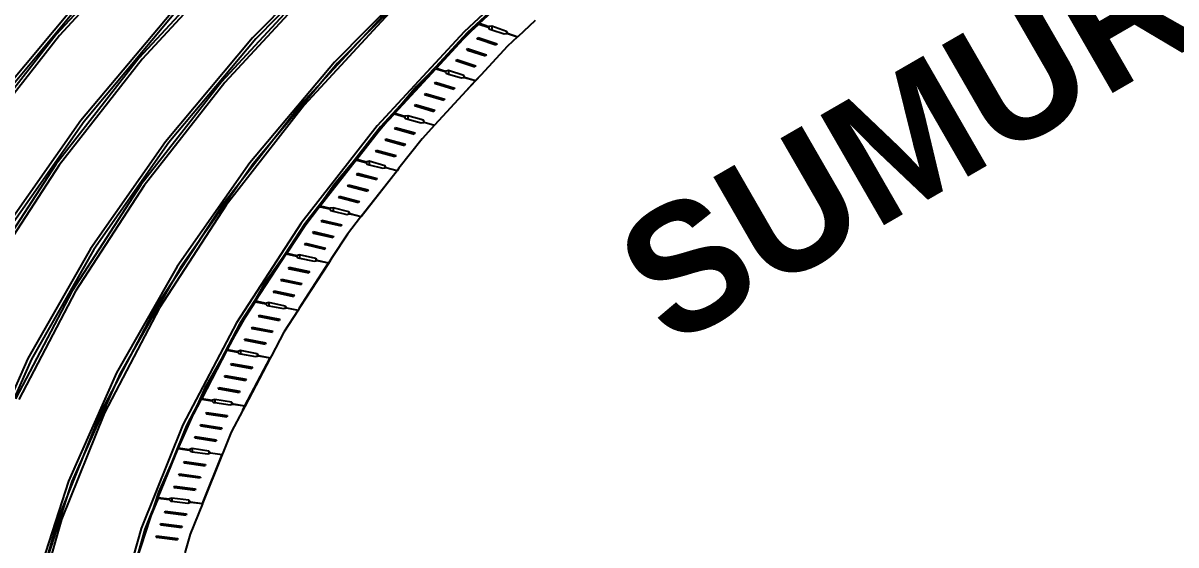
# Model space of a CAD drawing. Header units: centimetres. Extents: x -292707 to 138715, y -53922 to 66277.
# Drawn here: x 83056 to 84646, y -13933 to -13215 of the extents above; entities that cross this region are included whole.
import ezdxf
from ezdxf import colors
from ezdxf.entities.mleader import LeaderData, LeaderLine
from ezdxf.math import Vec2, Vec3

# ---------------------------------------------------------------- set-up
doc = ezdxf.new("R2010")
doc.units = ezdxf.units.CM
doc.layers.add('A-ALINE-7', color=119, linetype='Continuous')
doc.styles.add('Scale 500', font='GOTHICB.TTF', dxfattribs={"height": 175})

# ---------------------------------------------------------------- blocks, each defined once
blk = doc.blocks.new('A$Cbf84a4b9')
at = {"layer": 'A-ALINE-7'}
for p, q in [((1992.7, 7419), (1857.8, 7273)), ((1997, 7417.5), (1862.2, 7271.8)), ((2264.9, 7406.8), (2128.5, 7268.6)), ((2269.1, 7405.3), (2132.9, 7267.3)), ((2554.1, 7401.4), (2420, 7276.8)), ((2558.4, 7399.8), (2424.4, 7275.3)), ((2102.7, 7382.3), (1971.8, 7240.6)), ((2107.1, 7380.9), (1976.2, 7239.4)), ((2373.4, 7368.7), (2241.2, 7234.9)), ((2377.7, 7367.2), (2245.7, 7233.5)), ((2212.8, 7345.7), (2085.8, 7208.2)), ((2217.2, 7344.3), (2090.2, 7207)), ((2441.5, 7288.7), (2504.8, 7347.5)), ((1902.9, 7336), (1775.3, 7183.9)), ((1907.3, 7334.7), (1779.9, 7182.7)), ((2481.9, 7330.6), (2354, 7201.1)), ((2015.7, 7302.3), (1891.8, 7154.7)), ((2020.1, 7301), (1896.4, 7153.5)), ((2318.6, 7310.5), (2195.3, 7177.1)), ((2322.9, 7309.1), (2199.8, 7175.8)), ((2424.4, 7272.8), (2440.2, 7287.5)), ((2441.5, 7288.7), (2440.2, 7287.5)), ((2440.2, 7287.5), (2453.2, 7283.3)), ((2441.5, 7288.7), (2454.1, 7284.2)), ((2453.2, 7283.3), (2454.1, 7281.4)), ((2458.2, 7284.8), (2454.1, 7284.2)), ((2454.1, 7284.2), (2454.1, 7281.4)), ((2454.1, 7281.4), (2454.4, 7280.9)), ((2454.4, 7280.9), (2458.2, 7279.7)), ((2458.2, 7284.8), (2458.2, 7279.7)), ((2478.7, 7277.5), (2458.2, 7284.8)), ((2458.2, 7279.7), (2475.3, 7274.2)), ((2517.9, 7292.4), (2494, 7270.1)), ((1857.8, 7273), (1739.7, 7122.3)), ((1862.2, 7271.8), (1744.3, 7121.2)), ((2128.5, 7268.6), (2008.3, 7125.5)), ((2132.9, 7267.3), (2012.9, 7124.3)), ((2420, 7276.8), (2300.3, 7147.3)), ((2424.4, 7275.3), (2304.9, 7146)), ((2382, 7226.9), (2424.4, 7272.8)), ((2437.8, 7267.4), (2439.3, 7268.9)), ((2437.8, 7267.4), (2439.3, 7267)), ((2439.3, 7268.9), (2465.5, 7260.5)), ((2439.3, 7268.9), (2439.3, 7267)), ((2439.3, 7267), (2464, 7259)), ((2475.3, 7274.2), (2478.7, 7274.7)), ((2479.7, 7275.2), (2478.7, 7277.5)), ((2478.7, 7277.5), (2478.7, 7274.7)), ((2478.7, 7274.7), (2479.4, 7274.8)), ((2479.4, 7274.8), (2479.7, 7274.7)), ((2479.7, 7275.2), (2479.7, 7274.7)), ((2479.7, 7275.2), (2494, 7270.1)), ((2479.7, 7274.7), (2493.9, 7270.1)), ((2493.9, 7270.1), (2479.7, 7256.9)), ((2494, 7270.1), (2493.9, 7270.1)), ((2423.2, 7252.3), (2424.6, 7253.8)), ((2423.2, 7252.3), (2424.6, 7251.8)), ((2424.6, 7253.8), (2450.8, 7245.4)), ((2424.6, 7253.8), (2424.6, 7251.8)), ((2424.6, 7251.8), (2449.4, 7243.9)), ((2479.7, 7256.9), (2443, 7217.2)), ((2465.5, 7260.5), (2464, 7259)), ((1971.8, 7240.6), (1857.1, 7094.3)), ((1976.2, 7239.4), (1861.7, 7093.2)), ((2241.2, 7234.9), (2124.8, 7096.3)), ((2245.7, 7233.5), (2129.4, 7095.1)), ((2408.5, 7237.2), (2410, 7238.7)), ((2408.5, 7237.2), (2410, 7236.7)), ((2410, 7238.7), (2436.2, 7230.2)), ((2410, 7238.7), (2410, 7236.7)), ((2410, 7236.7), (2434.7, 7228.7)), ((2450.8, 7245.4), (2449.4, 7243.9)), ((2324.6, 7164.8), (2381.1, 7226)), ((2382, 7226.9), (2381.1, 7226)), ((2381.1, 7226), (2393.9, 7222.1)), ((2382, 7226.9), (2394.6, 7222.8)), ((2393.9, 7222.1), (2394.6, 7220.8)), ((2398.7, 7223.5), (2394.6, 7222.8)), ((2394.6, 7222.8), (2394.6, 7220.8)), ((2394.6, 7220.8), (2395.2, 7219.8)), ((2395.2, 7219.8), (2398.7, 7218.7)), ((2398.7, 7223.5), (2398.7, 7218.7)), ((2419.6, 7216.7), (2398.7, 7223.5)), ((2398.7, 7218.7), (2416.5, 7213.4)), ((2420.8, 7214.4), (2419.6, 7216.7)), ((2419.6, 7216.7), (2419.6, 7213.9)), ((2436.2, 7230.2), (2434.7, 7228.7)), ((2435.6, 7209.6), (2443, 7217.2)), ((2443, 7217.2), (2435.6, 7209.2)), ((2085.8, 7208.2), (1974.5, 7066.3)), ((2090.2, 7207), (1979.2, 7065.2)), ((2354, 7201.1), (2241.3, 7067)), ((2379.4, 7206), (2380.8, 7207.5)), ((2379.4, 7206), (2380.8, 7205.5)), ((2380.8, 7207.5), (2407.4, 7199.5)), ((2380.8, 7207.5), (2380.8, 7205.5)), ((2380.8, 7205.5), (2406, 7198)), ((2416.5, 7213.4), (2419.6, 7213.9)), ((2419.6, 7213.9), (2420.5, 7214.1)), ((2420.5, 7214.1), (2420.8, 7214)), ((2420.8, 7214.4), (2420.8, 7214)), ((2420.8, 7214.4), (2435.6, 7209.6)), ((2420.8, 7214), (2435.6, 7209.6)), ((2422.9, 7195.4), (2435.6, 7209.6)), ((2435.6, 7209.2), (2422.9, 7195.4)), ((2435.6, 7209.6), (2435.6, 7209.2)), ((2365.6, 7190.6), (2366.9, 7192.1)), ((2365.6, 7190.6), (2366.9, 7190.2)), ((2366.9, 7192.1), (2393.6, 7184.1)), ((2366.9, 7192.1), (2366.9, 7190.2)), ((2366.9, 7190.2), (2392.2, 7182.6)), ((2422.9, 7195.4), (2379.4, 7148.4)), ((2393.6, 7184.1), (2392.2, 7182.6)), ((2407.4, 7199.5), (2406, 7198)), ((2195.3, 7177.1), (2087.3, 7039.3)), ((2199.8, 7175.8), (2092, 7038.2)), ((2351.7, 7175.2), (2353.1, 7176.8)), ((2351.7, 7175.2), (2353.1, 7174.8)), ((2353.1, 7176.8), (2379.7, 7168.8)), ((2353.1, 7176.8), (2353.1, 7174.8)), ((2353.1, 7174.8), (2378.3, 7167.2)), ((2379.7, 7168.8), (2378.3, 7167.2)), ((1891.8, 7154.7), (1785.2, 7002.6)), ((1896.4, 7153.5), (1789.9, 7001.6)), ((2308.1, 7147), (2323.9, 7164)), ((2324.6, 7164.8), (2323.9, 7164)), ((2323.9, 7164), (2338.1, 7160)), ((2324.6, 7164.8), (2338.6, 7160.6)), ((2338.1, 7160), (2338.6, 7159.1)), ((2342.6, 7161.4), (2338.6, 7160.6)), ((2338.6, 7160.6), (2338.6, 7159.1)), ((2338.6, 7159.1), (2339.4, 7157.7)), ((2339.4, 7157.7), (2342.6, 7156.8)), ((2342.6, 7161.4), (2342.6, 7156.8)), ((2363.9, 7155), (2342.6, 7161.4)), ((2342.6, 7156.8), (2361, 7151.6)), ((2365.2, 7152.6), (2363.9, 7155)), ((2363.9, 7155), (2363.9, 7152.2)), ((2363.9, 7152.2), (2365, 7152.4)), ((2365, 7152.4), (2365.2, 7152.4)), ((2365.2, 7152.6), (2365.2, 7152.4)), ((2365.2, 7152.6), (2379.4, 7148.4)), ((2365.2, 7152.4), (2379.4, 7148.4)), ((2300.3, 7147.3), (2195.5, 7013.5)), ((2304.9, 7146), (2200.3, 7012.4)), ((2272, 7101.5), (2301.5, 7139.2)), ((2304.9, 7143.5), (2301.5, 7139.2)), ((2301.5, 7139.2), (2304.9, 7143.2)), ((2304.9, 7143.2), (2308.1, 7147)), ((2308.1, 7147), (2304.9, 7143.5)), ((2304.9, 7143.2), (2304.9, 7143.5)), ((2324.2, 7143.7), (2325.5, 7145.2)), ((2324.2, 7143.7), (2325.5, 7143.3)), ((2325.5, 7145.2), (2352.5, 7137.6)), ((2325.5, 7145.2), (2325.5, 7143.3)), ((2325.5, 7143.3), (2351.2, 7136.1)), ((2352.5, 7137.6), (2351.2, 7136.1)), ((2361, 7151.6), (2363.9, 7152.2)), ((2379.4, 7148.4), (2362.1, 7129.7)), ((2379.4, 7148.4), (2379.4, 7148.4)), ((2008.3, 7125.5), (1904.9, 6978.1)), ((2012.9, 7124.3), (1909.6, 6977.1)), ((2311.1, 7128.1), (2312.4, 7129.7)), ((2311.1, 7128.1), (2312.4, 7127.8)), ((2312.4, 7129.7), (2339.3, 7122.1)), ((2312.4, 7129.7), (2312.4, 7127.8)), ((2312.4, 7127.8), (2338, 7120.5)), ((2362.1, 7129.7), (2330.3, 7089.1)), ((2339.3, 7122.1), (2338, 7120.5)), ((2297.9, 7112.6), (2299.2, 7114.1)), ((2297.9, 7112.6), (2299.2, 7112.2)), ((2299.2, 7114.1), (2326.2, 7106.5)), ((2299.2, 7114.1), (2299.2, 7112.2)), ((2299.2, 7112.2), (2324.8, 7105)), ((2326.2, 7106.5), (2324.8, 7105)), ((1857.1, 7094.3), (1759.3, 6943.9)), ((1861.7, 7093.2), (1764, 6943)), ((2124.8, 7096.3), (2024.6, 6953.5)), ((2129.4, 7095.1), (2029.3, 6952.5)), ((2221.8, 7037.4), (2271.2, 7100.5)), ((2272, 7101.5), (2271.2, 7100.5)), ((2271.2, 7100.5), (2272, 7100.3)), ((2272, 7101.5), (2285.4, 7097.8)), ((2272, 7100.3), (2284.8, 7097)), ((2284.8, 7097), (2285.4, 7096.1)), ((2289.4, 7098.6), (2285.4, 7097.8)), ((2285.4, 7097.8), (2285.4, 7096.1)), ((2285.4, 7096.1), (2286.3, 7094.7)), ((2286.3, 7094.7), (2289.4, 7093.9)), ((2289.4, 7098.6), (2289.4, 7093.9)), ((2310.9, 7092.5), (2289.4, 7098.6)), ((2289.4, 7093.9), (2308.1, 7089)), ((2308.1, 7089), (2310.9, 7089.7)), ((2312.3, 7090.2), (2310.9, 7092.5)), ((2310.9, 7092.5), (2310.9, 7089.7)), ((2310.9, 7089.7), (2312.1, 7089.9)), ((2312.1, 7089.9), (2312.3, 7089.8)), ((2312.3, 7090.2), (2312.3, 7089.8)), ((2312.3, 7090.2), (2327.6, 7085.9)), ((2312.3, 7089.8), (2327.6, 7085.9)), ((2327.6, 7085.9), (2330.3, 7089.1)), ((2330.3, 7089.1), (2327.6, 7085.6)), ((2271.8, 7080.5), (2273, 7082)), ((2271.8, 7080.5), (2273, 7080.1)), ((2273, 7082), (2300.4, 7074.9)), ((2273, 7082), (2273, 7080.1)), ((2273, 7080.1), (2299.1, 7073.3)), ((2278.2, 7022.7), (2327.6, 7085.9)), ((2327.6, 7085.6), (2278.2, 7022.6)), ((2300.4, 7074.9), (2299.1, 7073.3)), ((2327.6, 7085.9), (2327.6, 7085.6)), ((1974.5, 7066.3), (1879.7, 6920.4)), ((1979.2, 7065.2), (1884.4, 6919.5)), ((2241.3, 7067), (2144.2, 6928.9)), ((2259.5, 7064.7), (2260.7, 7066.2)), ((2259.5, 7064.7), (2260.7, 7064.3)), ((2260.7, 7066.2), (2288, 7059.1)), ((2260.7, 7066.2), (2260.7, 7064.3)), ((2260.7, 7064.3), (2286.8, 7057.5)), ((2288, 7059.1), (2286.8, 7057.5)), ((2247.1, 7048.9), (2248.4, 7050.5)), ((2247.1, 7048.9), (2248.4, 7048.6)), ((2248.4, 7050.5), (2275.7, 7043.3)), ((2248.4, 7050.5), (2248.4, 7048.6)), ((2248.4, 7048.6), (2274.5, 7041.8)), ((2275.7, 7043.3), (2274.5, 7041.8)), ((2087.3, 7039.3), (1995.3, 6897.8)), ((2092, 7038.2), (2000, 6896.9)), ((2200.3, 7009.9), (2220.8, 7036.2)), ((2221.8, 7037.4), (2220.8, 7036.2)), ((2220.8, 7036.2), (2221.8, 7036)), ((2221.8, 7037.4), (2235.4, 7033.9)), ((2221.8, 7036), (2234.7, 7033)), ((2234.7, 7033), (2235.4, 7032)), ((2239.4, 7034.7), (2235.4, 7033.9)), ((2235.4, 7033.9), (2235.4, 7032)), ((2235.4, 7032), (2236.4, 7030.7)), ((2236.4, 7030.7), (2239.4, 7030)), ((2239.4, 7034.7), (2239.4, 7030)), ((2261.2, 7029), (2239.4, 7034.7)), ((2239.4, 7030), (2258.6, 7025.5)), ((2258.6, 7025.5), (2261.2, 7026.1)), ((2262.7, 7026.8), (2261.2, 7029)), ((2261.2, 7029), (2261.2, 7026.1)), ((2261.2, 7026.1), (2262.5, 7026.4)), ((2262.5, 7026.4), (2262.7, 7026.4)), ((2262.7, 7026.8), (2262.7, 7026.4)), ((2262.7, 7026.8), (2278.2, 7022.7)), ((2262.7, 7026.4), (2278.2, 7022.7)), ((2195.5, 7013.5), (2106.2, 6876.1)), ((2200.3, 7012.4), (2111, 6875.2)), ((2200.3, 7009.9), (2175.6, 6972)), ((2222.8, 7016.1), (2224, 7017.7)), ((2222.8, 7016.1), (2224, 7015.8)), ((2224, 7017.7), (2251.7, 7011.2)), ((2224, 7017.7), (2224, 7015.8)), ((2224, 7015.8), (2250.6, 7009.6)), ((2251.7, 7011.2), (2250.6, 7009.6)), ((2277.4, 7021.6), (2259.2, 6998.3)), ((2277.4, 7021.6), (2278.2, 7022.7)), ((2278.2, 7022.6), (2277.4, 7021.6)), ((2278.2, 7022.7), (2278.2, 7022.6)), ((2211.5, 7000.1), (2212.6, 7001.7)), ((2211.5, 7000.1), (2212.6, 6999.8)), ((2212.6, 7001.7), (2240.4, 6995.1)), ((2212.6, 7001.7), (2212.6, 6999.8)), ((2212.6, 6999.8), (2239.3, 6993.5)), ((2259.2, 6998.3), (2237.9, 6965.5)), ((2240.4, 6995.1), (2239.3, 6993.5)), ((1904.9, 6978.1), (1818.8, 6827)), ((2200.2, 6984), (2201.3, 6985.6)), ((2200.2, 6984), (2201.3, 6983.8)), ((2201.3, 6985.6), (2229.1, 6979.1)), ((2201.3, 6985.6), (2201.3, 6983.8)), ((2201.3, 6983.8), (2228, 6977.5)), ((2229.1, 6979.1), (2228, 6977.5)), ((1909.6, 6977.1), (1823.6, 6826.2)), ((2132.7, 6906.2), (2174.9, 6971)), ((2175.6, 6972), (2174.9, 6971)), ((2174.9, 6971), (2188.9, 6968)), ((2175.6, 6972), (2189.4, 6968.8)), ((2188.9, 6968), (2189.4, 6967.4)), ((2193.3, 6969.7), (2189.4, 6968.8)), ((2189.4, 6968.8), (2189.4, 6967.4)), ((2189.4, 6967.4), (2190.7, 6965.8)), ((2190.7, 6965.8), (2193.3, 6965.2)), ((2193.3, 6969.7), (2193.3, 6965.2)), ((2215.6, 6964.5), (2193.3, 6969.7)), ((2193.3, 6965.2), (2213.2, 6961)), ((2217.2, 6962.3), (2215.6, 6964.5)), ((2215.6, 6964.5), (2215.6, 6961.6)), ((2215.6, 6961.6), (2217, 6962)), ((2217, 6962), (2217.2, 6961.9)), ((2217.2, 6962.3), (2217.2, 6961.9)), ((2217.2, 6962.3), (2233, 6958.6)), ((2217.2, 6961.9), (2233, 6958.6)), ((2233, 6958.6), (2237.9, 6965.5)), ((2237.9, 6965.5), (2233, 6958)), ((2024.6, 6953.5), (1941, 6807.2)), ((2029.3, 6952.5), (1945.9, 6806.4)), ((2177.9, 6951), (2179, 6952.6)), ((2177.9, 6951), (2179, 6950.7)), ((2179, 6952.6), (2207.1, 6946.6)), ((2179, 6952.6), (2179, 6950.7)), ((2179, 6950.7), (2206, 6944.9)), ((2193.2, 6896.8), (2233, 6958.6)), ((2233, 6958), (2193.2, 6896.8)), ((2207.1, 6946.6), (2206, 6944.9)), ((2213.2, 6961), (2215.6, 6961.6)), ((2233, 6958.6), (2233, 6958)), ((2167.5, 6934.7), (2168.5, 6936.4)), ((2167.5, 6934.7), (2168.5, 6934.5)), ((2168.5, 6936.4), (2196.6, 6930.3)), ((2168.5, 6936.4), (2168.5, 6934.5)), ((2168.5, 6934.5), (2195.6, 6928.7)), ((2196.6, 6930.3), (2195.6, 6928.7)), ((1879.7, 6920.4), (1801.5, 6771.3)), ((1884.4, 6919.5), (1806.3, 6770.5)), ((2144.2, 6928.9), (2063.3, 6787.4)), ((2157, 6918.5), (2158.1, 6920.1)), ((2157, 6918.5), (2158.1, 6918.3)), ((2158.1, 6920.1), (2186.2, 6914.1)), ((2158.1, 6920.1), (2158.1, 6918.3)), ((2158.1, 6918.3), (2185.1, 6912.5)), ((2186.2, 6914.1), (2185.1, 6912.5)), ((2132.1, 6905.1), (2114.4, 6878)), ((2132.7, 6906.2), (2132.1, 6905.1)), ((2132.1, 6905.1), (2146.6, 6902.3)), ((2132.7, 6906.2), (2147.1, 6903.1)), ((2146.6, 6902.3), (2147.1, 6901.8)), ((2150.9, 6904.1), (2147.1, 6903.1)), ((2147.1, 6903.1), (2147.1, 6901.8)), ((2147.1, 6901.8), (2148.5, 6900.1)), ((2148.5, 6900.1), (2150.9, 6899.6)), ((2150.9, 6904.1), (2150.9, 6899.6)), ((2173.4, 6899.3), (2150.9, 6904.1)), ((2150.9, 6899.6), (2171.2, 6895.7)), ((2175.2, 6897), (2173.4, 6899.3)), ((2173.4, 6899.3), (2173.4, 6896.3)), ((1995.3, 6897.8), (1919.4, 6753.1)), ((2000, 6896.9), (1924.3, 6752.3)), ((2136.5, 6885.1), (2137.5, 6886.7)), ((2136.5, 6885.1), (2137.5, 6884.9)), ((2137.5, 6886.7), (2165.9, 6881.2)), ((2137.5, 6886.7), (2137.5, 6884.9)), ((2137.5, 6884.9), (2164.9, 6879.5)), ((2171.2, 6895.7), (2173.4, 6896.3)), ((2191.1, 6893.6), (2171.4, 6863.4)), ((2173.4, 6896.3), (2175, 6896.8)), ((2175, 6896.8), (2175.2, 6896.7)), ((2175.2, 6897), (2175.2, 6896.7)), ((2175.2, 6897), (2191.1, 6893.6)), ((2175.2, 6896.7), (2191.1, 6893.6)), ((2193.2, 6896.8), (2191.1, 6893.6)), ((2106.2, 6876.1), (2032.5, 6735.6)), ((2111, 6875.2), (2037.5, 6734.9)), ((2108, 6867.1), (2093.6, 6839.5)), ((2111, 6872.7), (2108, 6867.1)), ((2108, 6867.1), (2111, 6872.1)), ((2111, 6872.1), (2114.4, 6878)), ((2114.4, 6878), (2111, 6872.7)), ((2111, 6872.1), (2111, 6872.7)), ((2126.9, 6868.7), (2127.9, 6870.3)), ((2126.9, 6868.7), (2127.9, 6868.5)), ((2127.9, 6870.3), (2156.3, 6864.8)), ((2127.9, 6870.3), (2127.9, 6868.5)), ((2127.9, 6868.5), (2155.3, 6863.1)), ((2165.9, 6881.2), (2164.9, 6879.5)), ((2117.3, 6852.3), (2118.3, 6853.9)), ((2117.3, 6852.3), (2118.3, 6852.1)), ((2118.3, 6853.9), (2146.7, 6848.4)), ((2118.3, 6853.9), (2118.3, 6852.1)), ((2118.3, 6852.1), (2145.7, 6846.7)), ((2171.4, 6863.4), (2154.4, 6830.9)), ((2156.3, 6864.8), (2155.3, 6863.1)), ((2093, 6838.5), (2058.3, 6772.1)), ((2093.6, 6839.5), (2093, 6838.5)), ((2093, 6838.5), (2093.6, 6838.4)), ((2093.6, 6839.5), (2108.2, 6836.7)), ((2093.6, 6838.4), (2107.7, 6835.9)), ((2107.7, 6835.9), (2108.2, 6835.4)), ((2112, 6837.8), (2108.2, 6836.7)), ((2108.2, 6836.7), (2108.2, 6835.4)), ((2108.2, 6835.4), (2109.7, 6833.7)), ((2112, 6837.8), (2112, 6833.3)), ((2134.7, 6833.3), (2112, 6837.8)), ((2146.7, 6848.4), (2145.7, 6846.7)), ((1818.8, 6827), (1750.2, 6672.9)), ((1823.6, 6826.2), (1755.1, 6672.3)), ((2098.6, 6818.5), (2099.5, 6820.1)), ((2099.5, 6820.1), (2128.2, 6815.1)), ((2099.5, 6820.1), (2099.5, 6818.3)), ((2109.7, 6833.7), (2112, 6833.3)), ((2112, 6833.3), (2132.7, 6829.7)), ((2117.8, 6761.7), (2152.7, 6828)), ((2152.7, 6827.6), (2117.8, 6761)), ((2132.7, 6829.7), (2134.7, 6830.3)), ((2136.6, 6831.1), (2134.7, 6833.3)), ((2134.7, 6833.3), (2134.7, 6830.3)), ((2134.7, 6830.3), (2136.4, 6830.8)), ((2136.4, 6830.8), (2136.6, 6830.8)), ((2136.6, 6831.1), (2136.6, 6830.8)), ((2136.6, 6831.1), (2152.7, 6828)), ((2136.6, 6830.8), (2152.7, 6828)), ((2152.7, 6828), (2154.4, 6830.9)), ((2154.4, 6830.9), (2152.7, 6827.6)), ((2152.7, 6828), (2152.7, 6827.6)), ((1941, 6807.2), (1874.6, 6658)), ((1945.9, 6806.4), (1879.5, 6657.4)), ((2089.9, 6801.9), (2090.7, 6803.6)), ((2090.7, 6803.6), (2119.4, 6798.5)), ((2090.7, 6803.6), (2090.7, 6801.8)), ((2098.6, 6818.5), (2099.5, 6818.3)), ((2099.5, 6818.3), (2127.3, 6813.4)), ((2128.2, 6815.1), (2127.3, 6813.4)), ((2063.3, 6787.4), (1998.9, 6643)), ((2081.1, 6785.3), (2082, 6787)), ((2082, 6787), (2110.7, 6782)), ((2082, 6787), (2082, 6785.2)), ((2089.9, 6801.9), (2090.7, 6801.8)), ((2090.7, 6801.8), (2118.6, 6796.9)), ((2119.4, 6798.5), (2118.6, 6796.9)), ((2057.7, 6771), (2041.7, 6740.4)), ((2058.3, 6772.1), (2057.7, 6771)), ((2057.7, 6771), (2058.3, 6770.9)), ((2058.3, 6772.1), (2072.8, 6769.6)), ((2058.3, 6770.9), (2072.4, 6768.7)), ((2081.1, 6785.3), (2082, 6785.2)), ((2082, 6785.2), (2109.8, 6780.3)), ((2110.7, 6782), (2109.8, 6780.3)), ((2072.4, 6768.7), (2072.8, 6768.3)), ((2076.6, 6770.7), (2072.8, 6769.6)), ((2072.8, 6769.6), (2072.8, 6768.3)), ((2072.8, 6768.3), (2074.5, 6766.6)), ((2074.5, 6766.6), (2076.6, 6766.3)), ((2076.6, 6770.7), (2076.6, 6766.3)), ((2099.5, 6766.7), (2076.6, 6770.7)), ((2076.6, 6766.3), (2097.7, 6763)), ((2097.7, 6763), (2099.5, 6763.6)), ((2115.1, 6755.9), (2099.1, 6725.4)), ((2101.5, 6764.6), (2099.5, 6766.7)), ((2099.5, 6766.7), (2099.5, 6763.6)), ((2099.5, 6763.6), (2101.4, 6764.2)), ((2101.4, 6764.2), (2101.5, 6764.2)), ((2101.5, 6764.6), (2101.5, 6764.2)), ((2101.5, 6764.6), (2117.8, 6761.7)), ((2101.5, 6764.2), (2117.8, 6761.7)), ((2115.1, 6755.9), (2117.8, 6761.7)), ((2117.8, 6761), (2115.1, 6755.9)), ((2117.8, 6761.7), (2117.8, 6761)), ((1919.4, 6753.1), (1860.2, 6605.8)), ((1924.3, 6752.3), (1865.1, 6605.2)), ((2037.5, 6731.4), (2041.7, 6740.4)), ((2041.7, 6740.4), (2037.5, 6732.4)), ((2064.3, 6751.2), (2065, 6752.8)), ((2064.3, 6751.2), (2065, 6751)), ((2065, 6752.8), (2094, 6748.3)), ((2065, 6752.8), (2065, 6751)), ((2065, 6751), (2093.2, 6746.7)), ((2094, 6748.3), (2093.2, 6746.7)), ((2032.5, 6735.6), (1975, 6592.7)), ((2037.5, 6734.9), (1980, 6592.1)), ((2026.1, 6704.2), (2034.4, 6724.7)), ((2037.5, 6732.4), (2034.4, 6724.7)), ((2034.4, 6724.7), (2037.5, 6731.4)), ((2037.5, 6731.4), (2037.5, 6732.4)), ((2056.5, 6734.4), (2057.3, 6736.1)), ((2056.5, 6734.4), (2057.3, 6734.3)), ((2057.3, 6736.1), (2086.2, 6731.6)), ((2057.3, 6736.1), (2057.3, 6734.3)), ((2057.3, 6734.3), (2085.5, 6729.9)), ((2086.2, 6731.6), (2085.5, 6729.9)), ((2099.1, 6725.4), (2087.2, 6695.8)), ((2048.7, 6717.7), (2049.5, 6719.4)), ((2048.7, 6717.7), (2049.5, 6717.6)), ((2049.5, 6719.4), (2078.5, 6714.9)), ((2049.5, 6719.4), (2049.5, 6717.6)), ((2049.5, 6717.6), (2077.7, 6713.2)), ((2078.5, 6714.9), (2077.7, 6713.2)), ((1998.5, 6635.6), (2025.7, 6703.1)), ((2026.1, 6704.2), (2025.7, 6703.1)), ((2025.7, 6703.1), (2026.1, 6703)), ((2026.1, 6704.2), (2041.3, 6701.8)), ((2026.1, 6703), (2041, 6701)), ((2041, 6701), (2041.3, 6700.7)), ((2045, 6703), (2041.3, 6701.8)), ((2041.3, 6701.8), (2041.3, 6700.7)), ((2041.3, 6700.7), (2043.2, 6698.9)), ((2043.2, 6698.9), (2045, 6698.7)), ((2045, 6703), (2045, 6698.7)), ((2068.2, 6699.4), (2045, 6703)), ((2045, 6698.7), (2066.6, 6695.7)), ((2059.3, 6627.3), (2086.7, 6694.8)), ((2086.7, 6694.6), (2059.6, 6627.2)), ((2066.6, 6695.7), (2068.2, 6696.3)), ((2070.3, 6697.3), (2068.2, 6699.4)), ((2068.2, 6699.4), (2068.2, 6696.3)), ((2068.2, 6696.3), (2070.2, 6697)), ((2070.2, 6697), (2070.3, 6697)), ((2070.3, 6697.3), (2070.3, 6697)), ((2070.3, 6697.3), (2086.7, 6694.8)), ((2070.3, 6697), (2086.7, 6694.8)), ((2086.7, 6694.8), (2087.2, 6695.8)), ((2087.2, 6695.8), (2086.7, 6694.6)), ((2086.7, 6694.8), (2086.7, 6694.6)), ((2033.8, 6683.3), (2034.5, 6685)), ((2033.8, 6683.3), (2034.5, 6683.2)), ((2034.5, 6685), (2063.7, 6681)), ((2034.5, 6685), (2034.5, 6683.2)), ((2034.5, 6683.2), (2063, 6679.3)), ((2063.7, 6681), (2063, 6679.3)), ((2026.9, 6666.4), (2027.6, 6668.1)), ((2026.9, 6666.4), (2027.6, 6666.3)), ((2027.6, 6668.1), (2056.8, 6664.1)), ((2027.6, 6668.1), (2027.6, 6666.3)), ((2027.6, 6666.3), (2056.1, 6662.5)), ((2056.8, 6664.1), (2056.1, 6662.5)), ((1874.6, 6658), (1825.5, 6506.6)), ((1879.5, 6657.4), (1830.4, 6506.2)), ((2020, 6649.6), (2020.7, 6651.3)), ((2020, 6649.6), (2020.7, 6649.5)), ((2020.7, 6651.3), (2049.9, 6647.3)), ((2020.7, 6651.3), (2020.7, 6649.5)), ((2020.7, 6649.5), (2049.2, 6645.6)), ((2049.9, 6647.3), (2049.2, 6645.6)), ((1998.9, 6643), (1951.3, 6496.6)), ((1998.1, 6634.5), (1988.4, 6610.4)), ((1998.5, 6635.6), (1998.1, 6634.5)), ((1998.1, 6634.5), (1998.5, 6634.5)), ((1998.5, 6635.6), (2013.5, 6633.6)), ((1998.5, 6634.5), (2013.5, 6632.7)), ((2017.1, 6634.8), (2013.5, 6633.6)), ((2013.5, 6633.6), (2013.5, 6632.7)), ((2013.5, 6632.7), (2013.6, 6632.7)), ((2013.6, 6632.7), (2015.9, 6630.7)), ((2015.9, 6630.7), (2017.1, 6630.5)), ((2017.1, 6634.8), (2017.1, 6630.5)), ((2040.5, 6631.7), (2017.1, 6634.8)), ((2017.1, 6630.5), (2039.4, 6627.9)), ((2039.4, 6627.9), (2040.5, 6628.3)), ((2042.7, 6629.6), (2040.5, 6631.7)), ((2040.5, 6631.7), (2040.5, 6628.3)), ((2040.5, 6628.3), (2042.7, 6629.1)), ((2042.7, 6629.6), (2042.7, 6629.1)), ((2042.7, 6629.6), (2059.3, 6627.3)), ((2042.7, 6629.1), (2043, 6629.2)), ((2043, 6629.2), (2059.3, 6627.3)), ((2007.3, 6614.9), (2007.9, 6616.6)), ((2007.3, 6614.9), (2007.9, 6614.8)), ((2007.9, 6616.6), (2037.3, 6613.1)), ((2007.9, 6616.6), (2007.9, 6614.8)), ((2007.9, 6614.8), (2036.7, 6611.4)), ((2037.3, 6613.1), (2036.7, 6611.4)), ((2059.5, 6626.9), (2042.6, 6584.9)), ((2059.3, 6627.3), (2059.6, 6627.3)), ((2059.5, 6626.9), (2059.6, 6627.3)), ((2059.6, 6627.2), (2059.5, 6626.9)), ((2059.6, 6627.3), (2059.6, 6627.2)), ((1860.2, 6605.8), (1817.7, 6456.6)), ((1865.1, 6605.2), (1822.7, 6456.2)), ((1980, 6586.6), (1988.4, 6610.4)), ((1988.4, 6610.4), (1980, 6589.6)), ((2001.3, 6597.9), (2001.9, 6599.6)), ((2001.3, 6597.9), (2001.9, 6597.8)), ((2001.9, 6599.6), (2031.3, 6596.1)), ((2001.9, 6599.6), (2001.9, 6597.8)), ((2001.9, 6597.8), (2030.7, 6594.4)), ((2031.3, 6596.1), (2030.7, 6594.4)), ((1975, 6592.7), (1933.8, 6447.8)), ((1980, 6592.1), (1938.9, 6447.4)), ((1980, 6589.6), (1975.6, 6574)), ((1975.6, 6574), (1980, 6586.6)), ((1980, 6586.6), (1980, 6589.6)), ((1995.4, 6580.9), (1996, 6582.6)), ((1995.4, 6580.9), (1996, 6580.9)), ((1996, 6582.6), (2025.3, 6579.2)), ((1996, 6582.6), (1996, 6580.9)), ((1996, 6580.9), (2024.8, 6577.5)), ((2042.6, 6584.9), (2035.3, 6559.4)), ((1975.6, 6574), (1973.5, 6566.7)), ((2025.3, 6579.2), (2024.8, 6577.5))]:
    blk.add_line(p, q, dxfattribs=at)
blk = doc.blocks.new('_Closed')
at = {"color": 0, "linetype": 'ByBlock', "lineweight": -2}
for p, q in [((-1, 0.167), (0, 0)), ((-1, 0.167), (-1, -0.167)), ((0, 0), (-1, -0.167)), ((0, 0), (-1, 0))]:
    blk.add_line(p, q, dxfattribs=at)

msp = doc.modelspace()

# ---------------------------------------------------------------- block references
at = {"ltscale": 5}
msp.add_blockref('A$Cbf84a4b9', (81244.2, -20503.6), dxfattribs=at)

# ---------------------------------------------------------------- texts
at = {"ltscale": 5, "insert": (83860.6, -13511.8), "char_height": 175, "attachment_point": 1, "rotation": 30, "style": 'Scale 500'}
msp.add_mtext_dynamic_manual_height_columns('SUMUR RESAPAN', width=3165.144, gutter_width=875, heights=[0], dxfattribs=at)

# ---------------------------------------------------------------- leaders
at = {"ltscale": 5}
ml = msp.add_multileader_mtext('Standard', dxfattribs=at)
ml.set_content('Area Running Tracking\\PRabat Beton \\PK250 Lebar 10,16m\\P{\\C256;Wiremesh m6}', color=254, style='Scale 500')
ml.set_leader_properties(color=256, linetype='ByLayer', lineweight=-1)
ml.set_arrow_properties(name='CLOSED')
ml.build(insert=Vec2(0, 0))
ml.multileader.update_dxf_attribs({"dogleg_length": 712.1, "arrow_head_size": 35})
ctx = ml.context
ctx.base_point, ctx.char_height, ctx.arrow_head_size, ctx.landing_gap_size, ctx.plane_origin = Vec3(80647.5, -10910.3), 175, 35, 35, Vec3(83759.7, -12595.8)
ctx.text_align_type = 2
notes = []
notes.append((ctx, [(0, (1, 1, 0), (83581.5, -10910.3), (-1, 0), 225.6, [(0, [(83759.7, -12595.8)], 0, [])])]))
ctx.mtext.insert, ctx.mtext.alignment, ctx.mtext.flow_direction = Vec3(83320.8, -10820.6), 3, 5
for ctx, leaders in notes:
    for number, flags, end, landing, length, lines in leaders:
        leader = LeaderData()
        leader.index, (leader.has_last_leader_line, leader.has_dogleg_vector, leader.attachment_direction) = number, flags
        leader.last_leader_point, leader.dogleg_vector, leader.dogleg_length = Vec3(end), Vec3(landing), length
        for number, points, colour, breaks in lines:
            line = LeaderLine()
            line.index, line.vertices, line.color, line.breaks = number, Vec3.list(points), colors.encode_raw_color(colour), breaks
            leader.lines.append(line)
        ctx.leaders.append(leader)

doc.saveas('drawing.dxf')
